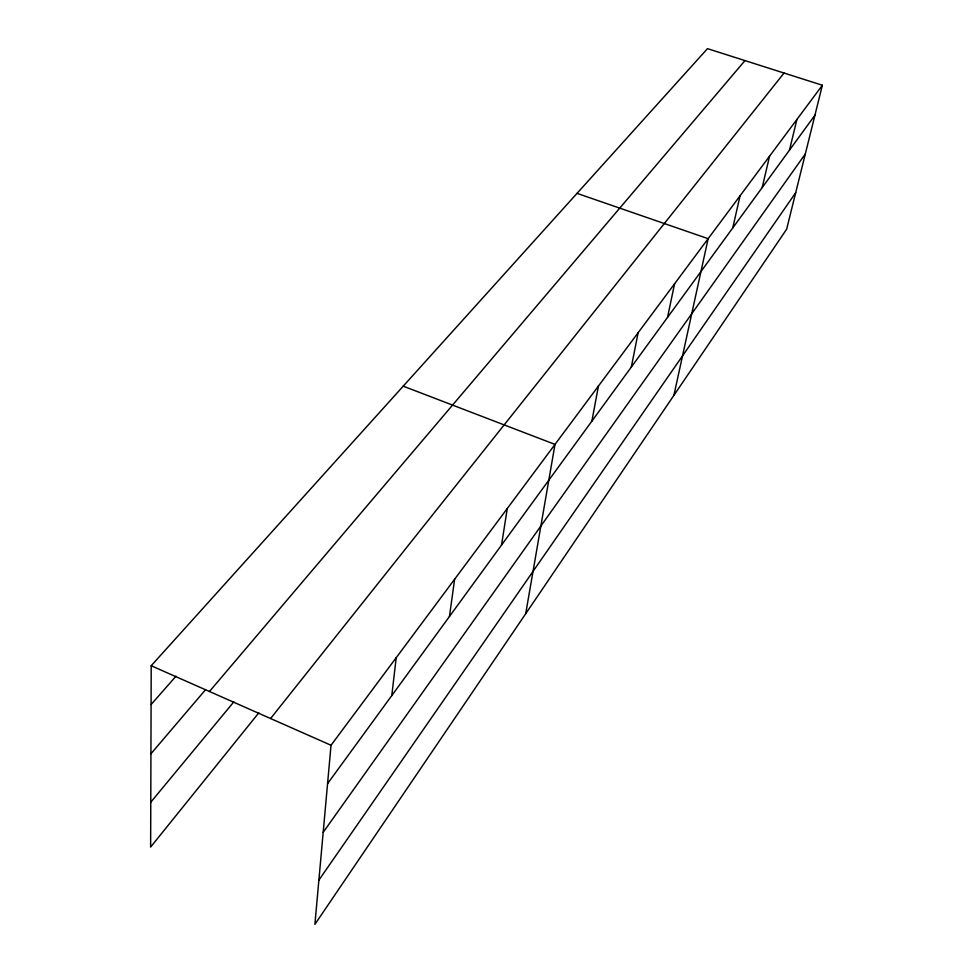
<?xml version="1.0" encoding="UTF-8"?>
<svg xmlns="http://www.w3.org/2000/svg" width="973" height="973" viewBox="0 0 973 973"><rect width="100%" height="100%" fill="white"/><g stroke="black" fill="none" stroke-linecap="round" stroke-linejoin="round"><path stroke-width="1.46" d="M822.367 85.247L331.027 745.257L314.899 924.35L786.634 229.227L822.367 85.247L707.48 48.65L151.204 665.739L150.633 847.069L258.83 712.808M391.791 695.573L396.206 657.712M449.453 616.481L454.622 579.239M501.533 545.05L507.274 508.502M525.7 613.732L554.999 444.406L403.223 386.172M591.876 421.151L598.431 386.05M631.319 367.064L638.142 332.717M667.551 317.368L674.581 283.763M673.888 395.379L708.137 238.689L577.025 193.359M732.754 227.937L740.052 195.828M762.175 187.582L769.558 156.191M789.492 150.11L796.911 119.436M318.889 880.115L795.707 192.69M323.182 832.329L805.316 153.953M327.573 783.642L814.924 115.24M270.591 718.524L784.031 73.036M150.779 802.214L233.8 701.886M209.463 691.499L744.977 60.594M150.924 753.795L205.558 689.699M151.083 704.537L176.028 676.174M151.204 665.739L331.027 745.257"/></g></svg>
